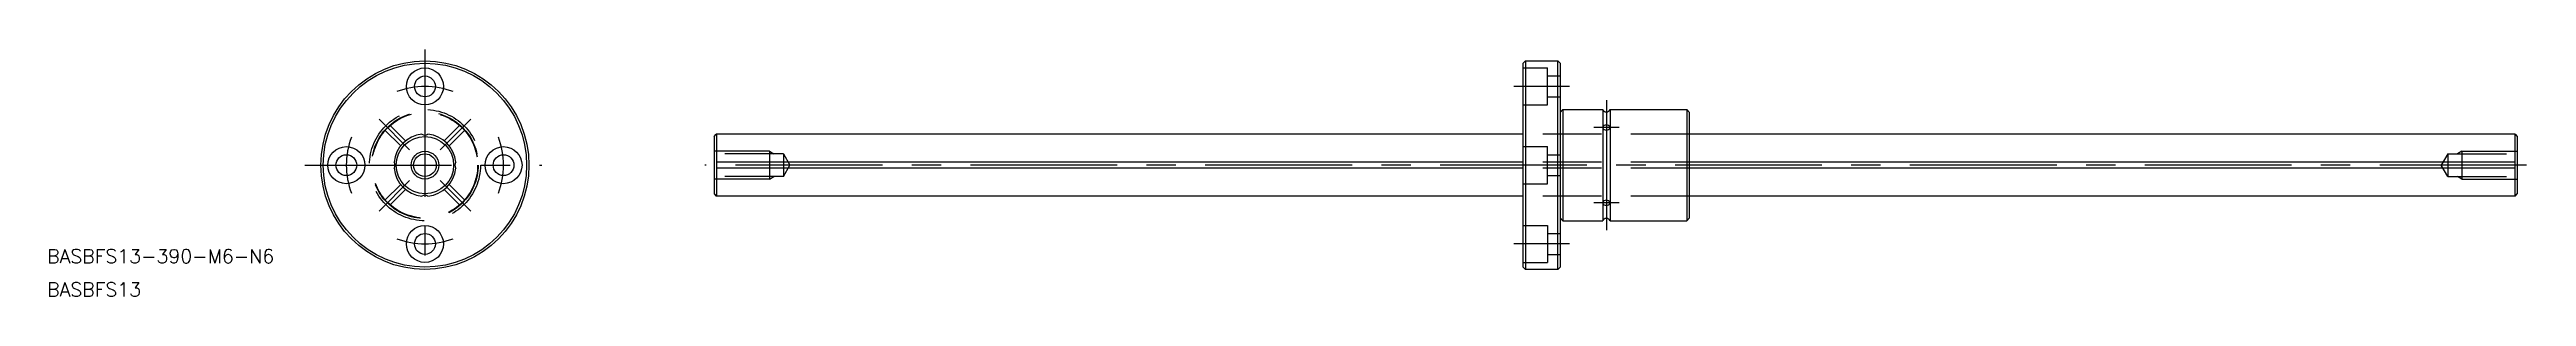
# Model space of a CAD drawing. Extents: x -81 to 455, y -28 to 25.
import ezdxf

# ---------------------------------------------------------------- set-up
doc = ezdxf.new("R2010")
doc.units = 0
doc.linetypes.add('CENTER', pattern=[50.8, 31.75, -6.35, 6.35, -6.35])
doc.linetypes.add('DASHED', pattern=[19.05, 12.7, -6.35])
doc.layers.get('0').update_dxf_attribs({"linetype": 'CONTINUOUS'})
doc.layers.add('CENTER', color=1, linetype='CENTER')
doc.styles.get("Standard").update_dxf_attribs({"font": 'txt.shx', "height": 3, "bigfont": 'bigfont.shx'})

# ---------------------------------------------------------------- blocks, each defined once
blk = doc.blocks.new('*U4')
at = {"color": 7, "linetype": 'CONTINUOUS'}
blk.add_text('BASBFS13-390-M6-N6', height=3, dxfattribs=at).set_placement((-81.71, -21.17))
blk = doc.blocks.new('*U5')
at = {"color": 7, "linetype": 'CONTINUOUS'}
blk.add_text('BASBFS13', height=3, dxfattribs=at).set_placement((-81.71, -28.32))

msp = doc.modelspace()

# ---------------------------------------------------------------- linework, layer by layer
at = {"color": 7, "linetype": 'CONTINUOUS'}
for p, q in [((238.03, 22.5), (237.53, 22)), ((237.53, -22), (237.53, 22)), ((238.03, 22.5), (238.03, -22.5)), ((238.03, 22.5), (245.03, 22.5)), ((245.03, -22.5), (245.03, 22.5)), ((245.03, 22.5), (245.53, 22)), ((245.53, 22), (245.53, -22)), ((246.13, 12), (245.53, 11.4)), ((246.13, 12), (246.13, -12)), ((246.13, 12), (254.73, 12)), ((254.73, 12), (254.73, -12)), ((256.33, 12), (256.33, -12)), ((256.33, 12), (272.93, 12)), ((272.93, 12), (272.93, -12)), ((273.53, 11.4), (272.93, 12)), ((273.53, -11.4), (273.53, 11.4)), ((62.53, 6.2), (63, 6.67)), ((62.53, 6.2), (62.53, -6.2)), ((237.53, 6.67), (63, 6.67)), ((63.03, 6.67), (63.03, -6.67)), ((452.06, 6.67), (273.53, 6.67)), ((452.03, 6.67), (452.03, -6.67)), ((452.06, 6.67), (452.53, 6.2)), ((452.53, 6.2), (452.53, -6.2)), ((237.53, 0.66), (63.03, 0.66)), ((452.03, 0.66), (273.53, 0.66)), ((237.53, -0.66), (63.03, -0.66)), ((452.03, -0.66), (273.53, -0.66)), ((62.53, -6.2), (63, -6.67)), ((237.53, -6.67), (63, -6.67)), ((452.06, -6.67), (273.53, -6.67)), ((452.06, -6.67), (452.53, -6.2)), ((246.13, -12), (245.53, -11.4)), ((246.13, -12), (254.73, -12)), ((256.33, -12), (272.93, -12)), ((272.93, -12), (273.53, -11.4)), ((237.53, -22), (238.03, -22.5)), ((245.03, -22.5), (238.03, -22.5)), ((245.03, -22.5), (245.53, -22))]:
    msp.add_line(p, q, dxfattribs=at)
at = {"color": 3, "linetype": 'DASHED'}
for p, q in [((237.53, 21), (242.83, 21)), ((242.83, 13), (242.83, 21)), ((242.83, 19.25), (245.53, 19.25)), ((237.53, 13), (242.83, 13)), ((242.83, 14.75), (245.53, 14.75)), ((-5.24, 4.18), (-8.64, 7.58)), ((-4.18, 5.24), (-7.58, 8.64)), ((7.58, 8.64), (4.18, 5.24)), ((8.64, 7.58), (5.24, 4.18)), ((273.53, 6.67), (237.53, 6.67)), ((74.53, 3), (62.53, 3)), ((77.53, 2.46), (62.53, 2.46)), ((74.53, 3), (74.53, -3)), ((74.53, 3), (75.47, 2.46)), ((77.53, 2.46), (78.95, 0)), ((77.53, 2.46), (77.53, -2.46)), ((77.53, -2.46), (78.95, 0)), ((237.53, 4), (242.83, 4)), ((273.53, 0.66), (237.53, 0.66)), ((242.83, -4), (242.83, 4)), ((242.83, 2.25), (245.53, 2.25)), ((437.53, 2.46), (436.11, 0)), ((437.53, -2.46), (436.11, 0)), ((437.53, 2.46), (452.53, 2.46)), ((437.53, 2.46), (437.53, -2.46)), ((440.53, 3), (439.59, 2.46)), ((440.53, 3), (452.53, 3)), ((440.53, 3), (440.53, -3)), ((-5.24, -4.18), (-8.64, -7.58)), ((-4.18, -5.24), (-7.58, -8.64)), ((7.58, -8.64), (4.18, -5.24)), ((8.64, -7.58), (5.24, -4.18)), ((77.53, -2.46), (62.53, -2.46)), ((74.53, -3), (62.53, -3)), ((74.53, -3), (75.47, -2.46)), ((273.53, -0.66), (237.53, -0.66)), ((237.53, -4), (242.83, -4)), ((242.83, -2.25), (245.53, -2.25)), ((437.53, -2.46), (452.53, -2.46)), ((440.53, -3), (439.59, -2.46)), ((440.53, -3), (452.53, -3)), ((273.53, -6.67), (237.53, -6.67)), ((237.53, -13), (242.83, -13)), ((242.83, -13), (242.83, -21)), ((242.83, -14.75), (245.53, -14.75)), ((237.53, -21), (242.83, -21)), ((242.83, -19.25), (245.53, -19.25))]:
    msp.add_line(p, q, dxfattribs=at)
at = {"color": 7, "linetype": 'CONTINUOUS'}
for centre, radius in [((0, 0), 22.5), ((0, 0), 22), ((0, 17), 4), ((0, 17), 2.25), ((0, 0), 6.2), ((-17, 0), 4), ((-17, 0), 2.25), ((0, 0), 2.46), ((17, 0), 4), ((17, 0), 2.25), ((0, -17), 4), ((0, -17), 2.25)]:
    msp.add_circle(centre, radius, dxfattribs=at)
at = {"color": 3, "linetype": 'DASHED'}
for radius in [12, 11.5, 11.4]:
    msp.add_circle((0, 0), radius, dxfattribs=at)
at = {"color": 3, "linetype": 'CONTINUOUS'}
msp.add_circle((0, 0), 3, dxfattribs=at)
at = {"color": 7, "linetype": 'CONTINUOUS'}
for centre, radius, start, end in [((255.53, 12.39), 0.89, 205.9892, 334.0108), ((0, 0), 6.7, 95.663, 174.337), ((0, 7.89), 1.39, 241.599, 298.401), ((0, 0), 6.7, 5.663, 84.337), ((255.27, 8.11), 0.49, 114.1221, 177.0855), ((255.36, 8.18), 0.583, 184.7321, 240.9328), ((255.53, 7.43), 1.21, 67.6837, 112.3163), ((255.53, 8.81), 1.23, 248.4478, 291.5522), ((255.7, 8.18), 0.583, 299.0672, 355.2679), ((255.79, 8.11), 0.49, 2.9145, 65.8779), ((-7.89, 0), 1.39, 331.599, 28.401), ((7.89, 0), 1.39, 151.599, 208.401), ((0, 0), 6.7, 185.663, 264.337), ((0, 0), 6.7, 275.663, 354.337), ((0, -7.89), 1.39, 61.599, 118.401), ((255.36, -8.18), 0.583, 119.0672, 175.2679), ((255.27, -8.11), 0.49, 182.9145, 245.8779), ((255.53, -7.43), 1.21, 247.6837, 292.3163), ((255.53, -8.81), 1.23, 68.4478, 111.5522), ((255.7, -8.18), 0.583, 4.7321, 60.9328), ((255.79, -8.11), 0.49, 294.1221, 357.0855), ((255.53, -12.39), 0.89, 25.9892, 154.0108)]:
    msp.add_arc(centre, radius, start, end, dxfattribs=at)
at = {"layer": 'CENTER', "color": 1, "linetype": 'CENTER'}
for p, q in [((0, 24.94), (0, -24.71)), ((247.53, 17), (235.53, 17)), ((255.53, 14), (255.53, -14)), ((258.28, 8.13), (252.78, 8.13)), ((-26.01, 0), (25.3, 0)), ((454.53, 0), (60.53, 0)), ((258.28, -8.13), (252.78, -8.13)), ((247.53, -17), (235.53, -17))]:
    msp.add_line(p, q, dxfattribs=at)
at = {"layer": 'CENTER', "color": 1, "linetype": 'CONTINUOUS'}
for p, q in [((-3.32, 3.32), (-9.9, 9.9)), ((9.9, 9.9), (3.32, 3.32)), ((-3.32, -3.32), (-9.9, -9.9)), ((9.9, -9.9), (3.32, -3.32))]:
    msp.add_line(p, q, dxfattribs=at)
at = {"layer": 'CENTER', "color": 1, "linetype": 'CENTER'}
for start, end in [(69.0486, 110.9514), (159.0486, 200.9514), (339.0486, 20.9514), (249.0486, 290.9514)]:
    msp.add_arc((0, 0), 17, start, end, dxfattribs=at)

# ---------------------------------------------------------------- block references
at = {"color": 7, "linetype": 'CONTINUOUS'}
for name in ['*U4', '*U5']:
    msp.add_blockref(name, (0, 0), dxfattribs=at)

doc.saveas('drawing.dxf')
